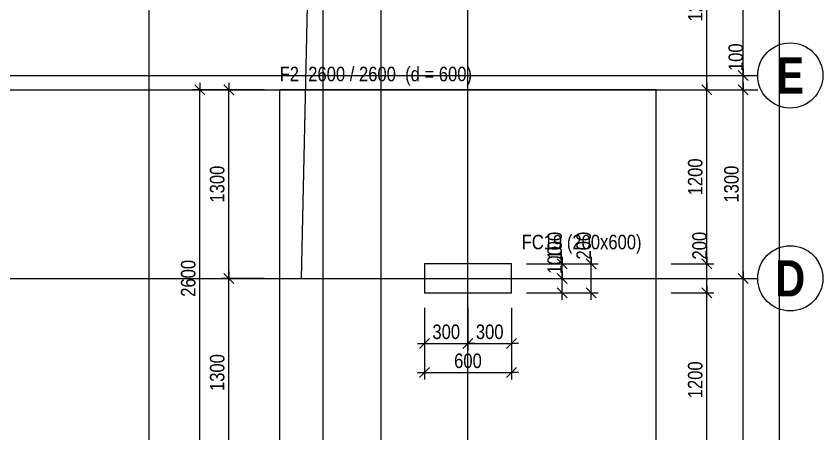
# Model space of a CAD drawing. Extents: x 0 to 206258, y -403073 to 0.
# Drawn here: x 27765 to 33334, y -31365 to -28483 of the extents above; entities that cross this region are included whole.
import ezdxf
from ezdxf.enums import TextEntityAlignment as Align
from ezdxf.lldxf.tags import DXFTag

# ---------------------------------------------------------------- set-up
doc = ezdxf.new("R2010")
doc.units = 0
doc.header["$LTSCALE"] = 1000
for name, color, linetype in [('Axis Circle(Dir 1)', 150, 'Continuous'), ('Axis Label(Dir 1)', 7, 'Continuous'), ('Axis Line(Dir 1)', 8, 'CENTER2'), ('Axis Line(Dir 2)', 150, 'CENTER2'), ('Column Line', 7, 'Continuous'), ('Dimension Line', 5, 'Continuous'), ('Footing Line', 6, 'Continuous')]:
    doc.layers.add(name, color=color, linetype=linetype)
for name, color, linetype, true_color in [('Column Label', 159, 'Continuous', 0x35424f), ('Footing Label', 94, 'Continuous', 0x008100), ('Ghost Axis Line', 254, 'Continuous', 0xbebebe)]:
    doc.layers.add(name, color=color, linetype=linetype, true_color=true_color)
doc.styles.add('Axis Label(Dir 1)', font='ARIALNB.TTF', dxfattribs={"height": 250})
doc.styles.add('Column Label', font='ARIALN.TTF', dxfattribs={"height": 100})
doc.styles.add('Dimension Text', font='ARIALN.TTF', dxfattribs={"height": 100})
doc.styles.add('Footing Label', font='ARIALN.TTF', dxfattribs={"height": 100})
tags = doc.linetypes.add('CENTER2', pattern=[1.125, 0.75, -0.125, 0.125, -0.125]).pattern_tags.tags
tags[10:11] = [DXFTag(74, 4), DXFTag(75, 0), DXFTag(340, '0'), DXFTag(46, 0.0), DXFTag(50, 0.0), DXFTag(44, 0.0), DXFTag(45, 0.0)]
tags[8:9] = [DXFTag(74, 4), DXFTag(75, 0), DXFTag(340, '0'), DXFTag(46, 0.0), DXFTag(50, 0.0), DXFTag(44, 0.0), DXFTag(45, 0.0)]
tags[6:7] = [DXFTag(74, 4), DXFTag(75, 0), DXFTag(340, '0'), DXFTag(46, 0.0), DXFTag(50, 0.0), DXFTag(44, 0.0), DXFTag(45, 0.0)]
tags[4:5] = [DXFTag(74, 4), DXFTag(75, 0), DXFTag(340, '0'), DXFTag(46, 0.0), DXFTag(50, 0.0), DXFTag(44, 0.0), DXFTag(45, 0.0)]
doc.dimstyles.get("Standard").update_dxf_attribs({"dimtxt": 100, "dimasz": 30, "dimexe": 48.3, "dimexo": 103.5, "dimgap": 30, "dimtad": 1, "dimtoh": 1, "dimdec": 1, "dimdsep": 46, "dimtxsty": 'Dimension Text', "dimblk": 'PCDIM_TICK', "dimcen": 0.09, "dimclrd": 5, "dimclre": 5, "dimclrt": 5, "dimadec": 1, "dimazin": 0, "dimtp": 1, "dimtm": 1, "dimtfac": 1, "dimtdec": 4, "dimtofl": 0, "dimtmove": 0, "dimatfit": 3, "dimfxl": 1, "dimtolj": 1, "dimtzin": 0, "dimarcsym": 0})

# ---------------------------------------------------------------- blocks, each defined once
blk = doc.blocks.new('PCDIM_TICK')
at = {"layer": 'Dimension Line', "color": 0, "transparency": 33554687}
for p, q in [((1.15, 1.15), (-1.15, -1.15)), ((1.61, 0), (0, 0))]:
    blk.add_line(p, q, dxfattribs=at)
blk = doc.blocks.new('*U92')
at = {"layer": 'Dimension Line', "color": 5, "true_color": 0x0000ff, "transparency": 16777216}
for p, q in [((30584.3, -30495.7), (30584.3, -30790.5)), ((30884.3, -30495.7), (30884.3, -30790.5)), ((30584.3, -30742.2), (30884.3, -30742.2))]:
    blk.add_line(p, q, dxfattribs=at)
at = {"layer": 'Dimension Line', "color": 5, "true_color": 0x0000ff, "transparency": 16777216, "xscale": 30, "yscale": 30, "rotation": 180.0000000000004}
blk.add_blockref('PCDIM_TICK', (30584.3, -30742.2), dxfattribs=at)
at = {"layer": 'Dimension Line', "color": 5, "true_color": 0x0000ff, "transparency": 16777216, "xscale": 30, "yscale": 30}
blk.add_blockref('PCDIM_TICK', (30884.3, -30742.2), dxfattribs=at)
at = {"layer": 'Dimension Line', "color": 5, "true_color": 0x0000ff, "transparency": 16777216, "insert": (30734.3, -30712.2), "char_height": 100, "width": 181.501, "attachment_point": 8, "style": 'Dimension Text'}
blk.add_mtext('300', dxfattribs=at)
blk = doc.blocks.new('*U93')
at = {"layer": 'Dimension Line', "color": 5, "true_color": 0x0000ff, "transparency": 16777216}
for p, q in [((30884.3, -30495.7), (30884.3, -30790.5)), ((31184.3, -30495.7), (31184.3, -30790.5)), ((30884.3, -30742.2), (31184.3, -30742.2))]:
    blk.add_line(p, q, dxfattribs=at)
at = {"layer": 'Dimension Line', "color": 5, "true_color": 0x0000ff, "transparency": 16777216, "xscale": 30, "yscale": 30, "rotation": 180.0000000000004}
blk.add_blockref('PCDIM_TICK', (30884.3, -30742.2), dxfattribs=at)
at = {"layer": 'Dimension Line', "color": 5, "true_color": 0x0000ff, "transparency": 16777216, "xscale": 30, "yscale": 30}
blk.add_blockref('PCDIM_TICK', (31184.3, -30742.2), dxfattribs=at)
at = {"layer": 'Dimension Line', "color": 5, "true_color": 0x0000ff, "transparency": 16777216, "insert": (31034.3, -30712.2), "char_height": 100, "width": 181.501, "attachment_point": 8, "style": 'Dimension Text'}
blk.add_mtext('300', dxfattribs=at)
blk = doc.blocks.new('*U94')
at = {"layer": 'Dimension Line', "color": 5, "true_color": 0x0000ff, "transparency": 16777216}
for p, q in [((30584.3, -30495.7), (30584.3, -30990.5)), ((31184.3, -30495.7), (31184.3, -30990.5)), ((30584.3, -30942.2), (31184.3, -30942.2))]:
    blk.add_line(p, q, dxfattribs=at)
at = {"layer": 'Dimension Line', "color": 5, "true_color": 0x0000ff, "transparency": 16777216, "xscale": 30, "yscale": 30, "rotation": 180.0000000000004}
blk.add_blockref('PCDIM_TICK', (30584.3, -30942.2), dxfattribs=at)
at = {"layer": 'Dimension Line', "color": 5, "true_color": 0x0000ff, "transparency": 16777216, "xscale": 30, "yscale": 30}
blk.add_blockref('PCDIM_TICK', (31184.3, -30942.2), dxfattribs=at)
at = {"layer": 'Dimension Line', "color": 5, "true_color": 0x0000ff, "transparency": 16777216, "insert": (30884.3, -30912.2), "char_height": 100, "width": 181.97, "attachment_point": 8, "style": 'Dimension Text'}
blk.add_mtext('600', dxfattribs=at)
blk = doc.blocks.new('*U95')
at = {"layer": 'Dimension Line', "color": 5, "true_color": 0x0000ff, "transparency": 16777216}
for p, q in [((31287.8, -30292.2), (31582.6, -30292.2)), ((31534.3, -30292.2), (31534.3, -30262.2)), ((31534.3, -30392.2), (31534.3, -30292.2)), ((31287.8, -30392.2), (31582.6, -30392.2))]:
    blk.add_line(p, q, dxfattribs=at)
at = {"layer": 'Dimension Line', "color": 5, "true_color": 0x0000ff, "transparency": 16777216, "xscale": 30, "yscale": 30}
for p, rotation in [((31534.3, -30292.2), 89.99999999999447), ((31534.3, -30392.2), 269.9999999999834)]:
    blk.add_blockref('PCDIM_TICK', p, dxfattribs=dict(at, rotation=rotation))
at = {"layer": 'Dimension Line', "color": 5, "true_color": 0x0000ff, "transparency": 16777216, "insert": (31534.3, -30262.2), "char_height": 100, "width": 173.928, "attachment_point": 7, "rotation": 90, "style": 'Dimension Text'}
blk.add_mtext('100', dxfattribs=at)
blk = doc.blocks.new('*U96')
at = {"layer": 'Dimension Line', "color": 5, "true_color": 0x0000ff, "transparency": 16777216}
for p, q in [((31534.3, -30192.2), (31534.3, -30162.2)), ((31287.8, -30192.2), (31582.6, -30192.2)), ((31534.3, -30292.2), (31534.3, -30192.2)), ((31287.8, -30292.2), (31582.6, -30292.2))]:
    blk.add_line(p, q, dxfattribs=at)
at = {"layer": 'Dimension Line', "color": 5, "true_color": 0x0000ff, "transparency": 16777216, "xscale": 30, "yscale": 30}
for p, rotation in [((31534.3, -30192.2), 89.99999999999447), ((31534.3, -30292.2), 269.9999999999834)]:
    blk.add_blockref('PCDIM_TICK', p, dxfattribs=dict(at, rotation=rotation))
at = {"layer": 'Dimension Line', "color": 5, "true_color": 0x0000ff, "transparency": 16777216, "insert": (31534.3, -30162.2), "char_height": 100, "width": 173.928, "attachment_point": 7, "rotation": 90, "style": 'Dimension Text'}
blk.add_mtext('100', dxfattribs=at)
blk = doc.blocks.new('*U97')
at = {"layer": 'Dimension Line', "color": 5, "true_color": 0x0000ff, "transparency": 16777216}
for p, q in [((31734.3, -30192.2), (31734.3, -30162.2)), ((31287.8, -30192.2), (31782.6, -30192.2)), ((31734.3, -30392.2), (31734.3, -30192.2)), ((31287.8, -30392.2), (31782.6, -30392.2))]:
    blk.add_line(p, q, dxfattribs=at)
at = {"layer": 'Dimension Line', "color": 5, "true_color": 0x0000ff, "transparency": 16777216, "xscale": 30, "yscale": 30}
for p, rotation in [((31734.3, -30192.2), 89.99999999999447), ((31734.3, -30392.2), 269.9999999999834)]:
    blk.add_blockref('PCDIM_TICK', p, dxfattribs=dict(at, rotation=rotation))
at = {"layer": 'Dimension Line', "color": 5, "true_color": 0x0000ff, "transparency": 16777216, "insert": (31734.3, -30162.2), "char_height": 100, "width": 182.775, "attachment_point": 7, "rotation": 90, "style": 'Dimension Text'}
blk.add_mtext('200', dxfattribs=at)
blk = doc.blocks.new('*U239')
at = {"layer": 'Dimension Line', "color": 5, "true_color": 0x0000ff, "transparency": 16777216}
for p, q in [((29480.8, -30292.2), (29186, -30292.2)), ((29234.3, -31592.2), (29234.3, -30292.2)), ((29480.8, -31592.2), (29186, -31592.2))]:
    blk.add_line(p, q, dxfattribs=at)
at = {"layer": 'Dimension Line', "color": 5, "true_color": 0x0000ff, "transparency": 16777216, "xscale": 30, "yscale": 30}
for p, rotation in [((29234.3, -30292.2), 89.99999999999447), ((29234.3, -31592.2), 269.9999999999834)]:
    blk.add_blockref('PCDIM_TICK', p, dxfattribs=dict(at, rotation=rotation))
at = {"layer": 'Dimension Line', "color": 5, "true_color": 0x0000ff, "transparency": 16777216, "insert": (29204.3, -30942.2), "char_height": 100, "width": 238.405, "attachment_point": 8, "rotation": 90, "style": 'Dimension Text'}
blk.add_mtext('1300', dxfattribs=at)
blk = doc.blocks.new('*U240')
at = {"layer": 'Dimension Line', "color": 5, "true_color": 0x0000ff, "transparency": 16777216}
for p, q in [((29480.8, -28992.2), (29186, -28992.2)), ((29234.3, -30292.2), (29234.3, -28992.2)), ((29480.8, -30292.2), (29186, -30292.2))]:
    blk.add_line(p, q, dxfattribs=at)
at = {"layer": 'Dimension Line', "color": 5, "true_color": 0x0000ff, "transparency": 16777216, "xscale": 30, "yscale": 30}
for p, rotation in [((29234.3, -28992.2), 89.99999999999447), ((29234.3, -30292.2), 269.9999999999834)]:
    blk.add_blockref('PCDIM_TICK', p, dxfattribs=dict(at, rotation=rotation))
at = {"layer": 'Dimension Line', "color": 5, "true_color": 0x0000ff, "transparency": 16777216, "insert": (29204.3, -29642.2), "char_height": 100, "width": 238.405, "attachment_point": 8, "rotation": 90, "style": 'Dimension Text'}
blk.add_mtext('1300', dxfattribs=at)
blk = doc.blocks.new('*U241')
at = {"layer": 'Dimension Line', "color": 5, "true_color": 0x0000ff, "transparency": 16777216}
for p, q in [((29480.8, -28992.2), (28986, -28992.2)), ((29034.3, -31592.2), (29034.3, -28992.2)), ((29480.8, -31592.2), (28986, -31592.2))]:
    blk.add_line(p, q, dxfattribs=at)
at = {"layer": 'Dimension Line', "color": 5, "true_color": 0x0000ff, "transparency": 16777216, "xscale": 30, "yscale": 30}
for p, rotation in [((29034.3, -28992.2), 89.99999999999447), ((29034.3, -31592.2), 269.9999999999834)]:
    blk.add_blockref('PCDIM_TICK', p, dxfattribs=dict(at, rotation=rotation))
at = {"layer": 'Dimension Line', "color": 5, "true_color": 0x0000ff, "transparency": 16777216, "insert": (29004.3, -30292.2), "char_height": 100, "width": 247.252, "attachment_point": 8, "rotation": 90, "style": 'Dimension Text'}
blk.add_mtext('2600', dxfattribs=at)
blk = doc.blocks.new('*U316')
at = {"layer": 'Dimension Line', "color": 5, "true_color": 0x0000ff, "transparency": 16777216}
for p, q in [((32287.8, -30392.2), (32582.6, -30392.2)), ((32534.3, -31592.2), (32534.3, -30392.2)), ((32287.8, -31592.2), (32582.6, -31592.2))]:
    blk.add_line(p, q, dxfattribs=at)
at = {"layer": 'Dimension Line', "color": 5, "true_color": 0x0000ff, "transparency": 16777216, "xscale": 30, "yscale": 30}
for p, rotation in [((32534.3, -30392.2), 89.99999999999447), ((32534.3, -31592.2), 269.9999999999834)]:
    blk.add_blockref('PCDIM_TICK', p, dxfattribs=dict(at, rotation=rotation))
at = {"layer": 'Dimension Line', "color": 5, "true_color": 0x0000ff, "transparency": 16777216, "insert": (32504.3, -30992.2), "char_height": 100, "width": 238.405, "attachment_point": 8, "rotation": 90, "style": 'Dimension Text'}
blk.add_mtext('1200', dxfattribs=at)
blk = doc.blocks.new('*U317')
at = {"layer": 'Dimension Line', "color": 5, "true_color": 0x0000ff, "transparency": 16777216}
for p, q in [((32534.3, -30192.2), (32534.3, -30162.2)), ((32287.8, -30192.2), (32582.6, -30192.2)), ((32534.3, -30392.2), (32534.3, -30192.2)), ((32287.8, -30392.2), (32582.6, -30392.2))]:
    blk.add_line(p, q, dxfattribs=at)
at = {"layer": 'Dimension Line', "color": 5, "true_color": 0x0000ff, "transparency": 16777216, "xscale": 30, "yscale": 30}
for p, rotation in [((32534.3, -30192.2), 89.99999999999447), ((32534.3, -30392.2), 269.9999999999834)]:
    blk.add_blockref('PCDIM_TICK', p, dxfattribs=dict(at, rotation=rotation))
at = {"layer": 'Dimension Line', "color": 5, "true_color": 0x0000ff, "transparency": 16777216, "insert": (32534.3, -30162.2), "char_height": 100, "width": 182.775, "attachment_point": 7, "rotation": 90, "style": 'Dimension Text'}
blk.add_mtext('200', dxfattribs=at)
blk = doc.blocks.new('*U318')
at = {"layer": 'Dimension Line', "color": 5, "true_color": 0x0000ff, "transparency": 16777216}
for p, q in [((32287.8, -28992.2), (32582.6, -28992.2)), ((32534.3, -30192.2), (32534.3, -28992.2)), ((32287.8, -30192.2), (32582.6, -30192.2))]:
    blk.add_line(p, q, dxfattribs=at)
at = {"layer": 'Dimension Line', "color": 5, "true_color": 0x0000ff, "transparency": 16777216, "xscale": 30, "yscale": 30}
for p, rotation in [((32534.3, -28992.2), 89.99999999999447), ((32534.3, -30192.2), 269.9999999999834)]:
    blk.add_blockref('PCDIM_TICK', p, dxfattribs=dict(at, rotation=rotation))
at = {"layer": 'Dimension Line', "color": 5, "true_color": 0x0000ff, "transparency": 16777216, "insert": (32504.3, -29592.2), "char_height": 100, "width": 238.405, "attachment_point": 8, "rotation": 90, "style": 'Dimension Text'}
blk.add_mtext('1200', dxfattribs=at)
blk = doc.blocks.new('*U319')
at = {"layer": 'Dimension Line', "color": 5, "true_color": 0x0000ff, "transparency": 16777216}
for p, q in [((32287.8, -27792.2), (32582.6, -27792.2)), ((32534.3, -28992.2), (32534.3, -27792.2)), ((32287.8, -28992.2), (32582.6, -28992.2))]:
    blk.add_line(p, q, dxfattribs=at)
at = {"layer": 'Dimension Line', "color": 5, "true_color": 0x0000ff, "transparency": 16777216, "xscale": 30, "yscale": 30}
for p, rotation in [((32534.3, -27792.2), 89.99999999999447), ((32534.3, -28992.2), 269.9999999999834)]:
    blk.add_blockref('PCDIM_TICK', p, dxfattribs=dict(at, rotation=rotation))
at = {"layer": 'Dimension Line', "color": 5, "true_color": 0x0000ff, "transparency": 16777216, "insert": (32504.3, -28392.2), "char_height": 100, "width": 238.405, "attachment_point": 8, "rotation": 90, "style": 'Dimension Text'}
blk.add_mtext('1200', dxfattribs=at)
blk = doc.blocks.new('*U330')
at = {"layer": 'Dimension Line', "color": 5, "true_color": 0x0000ff, "transparency": 16777216}
for p, q in [((32287.8, -30292.2), (32832.6, -30292.2)), ((32784.3, -32892.2), (32784.3, -30292.2)), ((32287.8, -32892.2), (32832.6, -32892.2))]:
    blk.add_line(p, q, dxfattribs=at)
at = {"layer": 'Dimension Line', "color": 5, "true_color": 0x0000ff, "transparency": 16777216, "xscale": 30, "yscale": 30}
for p, rotation in [((32784.3, -30292.2), 89.99999999999447), ((32784.3, -32892.2), 269.9999999999834)]:
    blk.add_blockref('PCDIM_TICK', p, dxfattribs=dict(at, rotation=rotation))
at = {"layer": 'Dimension Line', "color": 5, "true_color": 0x0000ff, "transparency": 16777216, "insert": (32754.3, -31592.2), "char_height": 100, "width": 247.252, "attachment_point": 8, "rotation": 90, "style": 'Dimension Text'}
blk.add_mtext('2600', dxfattribs=at)
blk = doc.blocks.new('*U331')
at = {"layer": 'Dimension Line', "color": 5, "true_color": 0x0000ff, "transparency": 16777216}
for p, q in [((32287.8, -28992.2), (32832.6, -28992.2)), ((32784.3, -30292.2), (32784.3, -28992.2)), ((32287.8, -30292.2), (32832.6, -30292.2))]:
    blk.add_line(p, q, dxfattribs=at)
at = {"layer": 'Dimension Line', "color": 5, "true_color": 0x0000ff, "transparency": 16777216, "xscale": 30, "yscale": 30}
for p, rotation in [((32784.3, -28992.2), 89.99999999999447), ((32784.3, -30292.2), 269.9999999999834)]:
    blk.add_blockref('PCDIM_TICK', p, dxfattribs=dict(at, rotation=rotation))
at = {"layer": 'Dimension Line', "color": 5, "true_color": 0x0000ff, "transparency": 16777216, "insert": (32754.3, -29642.2), "char_height": 100, "width": 238.405, "attachment_point": 8, "rotation": 90, "style": 'Dimension Text'}
blk.add_mtext('1300', dxfattribs=at)
blk = doc.blocks.new('*U332')
at = {"layer": 'Dimension Line', "color": 5, "true_color": 0x0000ff, "transparency": 16777216}
for p, q in [((32287.8, -28892.2), (32832.6, -28892.2)), ((32784.3, -28892.2), (32784.3, -28862.2)), ((32784.3, -28992.2), (32784.3, -28892.2)), ((32287.8, -28992.2), (32832.6, -28992.2))]:
    blk.add_line(p, q, dxfattribs=at)
at = {"layer": 'Dimension Line', "color": 5, "true_color": 0x0000ff, "transparency": 16777216, "xscale": 30, "yscale": 30}
for p, rotation in [((32784.3, -28892.2), 89.99999999999447), ((32784.3, -28992.2), 269.9999999999834)]:
    blk.add_blockref('PCDIM_TICK', p, dxfattribs=dict(at, rotation=rotation))
at = {"layer": 'Dimension Line', "color": 5, "true_color": 0x0000ff, "transparency": 16777216, "insert": (32784.3, -28862.2), "char_height": 100, "width": 173.928, "attachment_point": 7, "rotation": 90, "style": 'Dimension Text'}
blk.add_mtext('100', dxfattribs=at)
blk = doc.blocks.new('*U333')
at = {"layer": 'Dimension Line', "color": 5, "true_color": 0x0000ff, "transparency": 16777216}
for p, q in [((32287.8, -26692.2), (32832.6, -26692.2)), ((32784.3, -28892.2), (32784.3, -26692.2)), ((32287.8, -28892.2), (32832.6, -28892.2))]:
    blk.add_line(p, q, dxfattribs=at)
at = {"layer": 'Dimension Line', "color": 5, "true_color": 0x0000ff, "transparency": 16777216, "xscale": 30, "yscale": 30}
for p, rotation in [((32784.3, -26692.2), 89.99999999999447), ((32784.3, -28892.2), 269.9999999999834)]:
    blk.add_blockref('PCDIM_TICK', p, dxfattribs=dict(at, rotation=rotation))
at = {"layer": 'Dimension Line', "color": 5, "true_color": 0x0000ff, "transparency": 16777216, "insert": (32754.3, -27792.2), "char_height": 100, "width": 247.252, "attachment_point": 8, "rotation": 90, "style": 'Dimension Text'}
blk.add_mtext('2200', dxfattribs=at)
blk = doc.blocks.new('*U342')
at = {"layer": 'Dimension Line', "color": 5, "true_color": 0x0000ff, "transparency": 16777216}
for p, q in [((32287.8, -15192.2), (33082.6, -15192.2)), ((33034.3, -34192.2), (33034.3, -15192.2)), ((32287.8, -34192.2), (33082.6, -34192.2))]:
    blk.add_line(p, q, dxfattribs=at)
at = {"layer": 'Dimension Line', "color": 5, "true_color": 0x0000ff, "transparency": 16777216, "xscale": 30, "yscale": 30}
for p, rotation in [((33034.3, -15192.2), 89.99999999999447), ((33034.3, -34192.2), 269.9999999999834)]:
    blk.add_blockref('PCDIM_TICK', p, dxfattribs=dict(at, rotation=rotation))
at = {"layer": 'Dimension Line', "color": 5, "true_color": 0x0000ff, "transparency": 16777216, "insert": (33004.3, -24692.2), "char_height": 100, "width": 302.882, "attachment_point": 8, "rotation": 90, "style": 'Dimension Text'}
blk.add_mtext('19000', dxfattribs=at)

msp = doc.modelspace()

# ---------------------------------------------------------------- linework, layer by layer
at = {"layer": 'Axis Circle(Dir 1)', "transparency": 33554687}
for centre in [(33109.29, -28892.207), (33109.29, -30292.207)]:
    msp.add_circle(centre, 225, dxfattribs=at)
at = {"layer": 'Axis Line(Dir 1)', "transparency": 33554687}
for points in [[(15084.29, -28892.207), (32884.29, -28892.207)], [(15084.29, -30292.207), (32884.29, -30292.207)]]:
    msp.add_lwpolyline(points, dxfattribs=at)
at = {"layer": 'Axis Line(Dir 2)', "transparency": 33554687}
for points in [[(28684.29, -38092.207), (28684.29, -14292.207)], [(29884.29, -38092.207), (29884.29, -14292.207)], [(30284.29, -38092.207), (30284.29, -14292.207)], [(30884.29, -38092.207), (30884.29, -14292.207)]]:
    msp.add_lwpolyline(points, dxfattribs=at)
at = {"layer": 'Column Line', "transparency": 33554687}
msp.add_lwpolyline([(31184.29, -30392.207), (31184.29, -30192.207), (30584.29, -30192.207), (30584.29, -30392.207)], close=True, dxfattribs=at)
at = {"layer": 'Footing Line', "transparency": 33554687}
msp.add_lwpolyline([(32184.29, -31592.207), (32184.29, -28992.207), (29584.29, -28992.207), (29584.29, -31592.207), (32184.29, -31592.207)], close=True, dxfattribs=at)
at = {"layer": 'Ghost Axis Line', "transparency": 33554687}
for points in [[(29734.29, -30292.207), (29884.29, -23492.207)], [(15084.29, -28992.207), (32884.29, -28992.207)]]:
    msp.add_lwpolyline(points, dxfattribs=at)

# ---------------------------------------------------------------- texts
at = {"layer": 'Axis Label(Dir 1)', "transparency": 33554687, "style": 'Axis Label(Dir 1)'}
for s, p in [('E', (33109.29, -28892.207)), ('D', (33109.29, -30292.207))]:
    msp.add_text(s, height=250, dxfattribs=at).set_placement(p, align=Align.MIDDLE_CENTER)
at = {"layer": 'Column Label', "transparency": 33554687, "style": 'Column Label'}
msp.add_text('FC19 (200x600)', height=100, dxfattribs=at).set_placement((31255.001, -30121.496), align=Align.BOTTOM_LEFT)
at = {"layer": 'Footing Label', "transparency": 33554687, "style": 'Footing Label'}
msp.add_text('F2  2600 / 2600  (d = 600)', height=100, dxfattribs=at).set_placement((29584.29, -28962.207), align=Align.BOTTOM_LEFT)

# ---------------------------------------------------------------- dimensions: what is measured, and where the dimension line sits
at = {"layer": 'Dimension Line', "transparency": 33554687}
for base, p1, p2, picture, middle in [((33034.29, -24692.207), (32184.29, -34192.207), (32184.29, -15192.207), '*U342', (33034.29, -24692.207)), ((32784.29, -27792.207), (32184.29, -28892.207), (32184.29, -26692.207), '*U333', (32784.29, -27792.207)), ((32534.29, -28392.207), (32184.29, -28992.207), (32184.29, -27792.207), '*U319', (32534.29, -28392.207)), ((32784.29, -28942.207), (32184.29, -28992.207), (32184.29, -28892.207), '*U332', (32784.29, -28942.207)), ((32534.29, -29592.207), (32184.29, -30192.207), (32184.29, -28992.207), '*U318', (32534.29, -29592.207)), ((32784.29, -29642.207), (32184.29, -30292.207), (32184.29, -28992.207), '*U331', (32784.29, -29642.207)), ((32534.29, -30292.207), (32184.29, -30392.207), (32184.29, -30192.207), '*U317', (32534.29, -30292.207)), ((32784.29, -31592.207), (32184.29, -32892.207), (32184.29, -30292.207), '*U330', (32784.29, -31592.207)), ((32534.29, -30992.207), (32184.29, -31592.207), (32184.29, -30392.207), '*U316', (32534.29, -30992.207))]:
    dim = msp.add_linear_dim(base=base, p1=p1, p2=p2, angle=90, dimstyle='Standard', override={"dimscale": 1, "dimtxt": 100, "dimasz": 30, "dimexe": 48.3, "dimexo": 103.5, "dimgap": 30, "dimtad": 1, "dimtih": 0, "dimdec": 1, "dimlfac": 1, "dimzin": 8, "dimlunit": 2, "dimpost": '', "dimtxsty": 'Dimension Text', "dimblk": 'PCDIM_TICK', "dimse1": 0, "dimse2": 0, "dimsd2": 0, "dimclrd": 5, "dimclre": 5, "dimclrt": 5, "dimaunit": 0, "dimadec": 1, "dimazin": 0, "dimtol": 0, "dimtp": 1, "dimtm": 1, "dimtmove": 0}, dxfattribs=at)
    dim.commit()
    dim.dimension.update_dxf_attribs({"geometry": picture, "text_midpoint": middle})
for p1, p2, distance, picture, middle in [((29584.29, -31592.207), (29584.29, -28992.207), 550, '*U241', (29034.29, -30292.207)), ((29584.29, -30292.207), (29584.29, -28992.207), 350, '*U240', (29234.29, -29642.207)), ((31184.29, -30292.207), (31184.29, -30192.207), -350, '*U96', (31534.29, -30242.207)), ((31184.29, -30392.207), (31184.29, -30192.207), -550, '*U97', (31734.29, -30292.207)), ((31184.29, -30392.207), (31184.29, -30292.207), -350, '*U95', (31534.29, -30342.207)), ((29584.29, -31592.207), (29584.29, -30292.207), 350, '*U239', (29234.29, -30942.207)), ((30584.29, -30392.207), (30884.29, -30392.207), -350, '*U92', (30734.29, -30742.207)), ((30584.29, -30392.207), (31184.29, -30392.207), -550, '*U94', (30884.29, -30942.207)), ((30884.29, -30392.207), (31184.29, -30392.207), -350, '*U93', (31034.29, -30742.207))]:
    dim = msp.add_aligned_dim(p1=p1, p2=p2, distance=distance, dimstyle='Standard', override={"dimscale": 1, "dimtxt": 100, "dimasz": 30, "dimexe": 48.3, "dimexo": 103.5, "dimgap": 30, "dimtad": 1, "dimtih": 0, "dimdec": 1, "dimlfac": 1, "dimzin": 8, "dimlunit": 2, "dimpost": '', "dimtxsty": 'Dimension Text', "dimblk": 'PCDIM_TICK', "dimse1": 0, "dimse2": 0, "dimsd2": 0, "dimclrd": 5, "dimclre": 5, "dimclrt": 5, "dimaunit": 0, "dimadec": 1, "dimazin": 0, "dimtol": 0, "dimtp": 1, "dimtm": 1, "dimtmove": 0}, dxfattribs=at)
    dim.commit()
    dim.dimension.update_dxf_attribs({"geometry": picture, "text_midpoint": middle})

doc.saveas('drawing.dxf')
